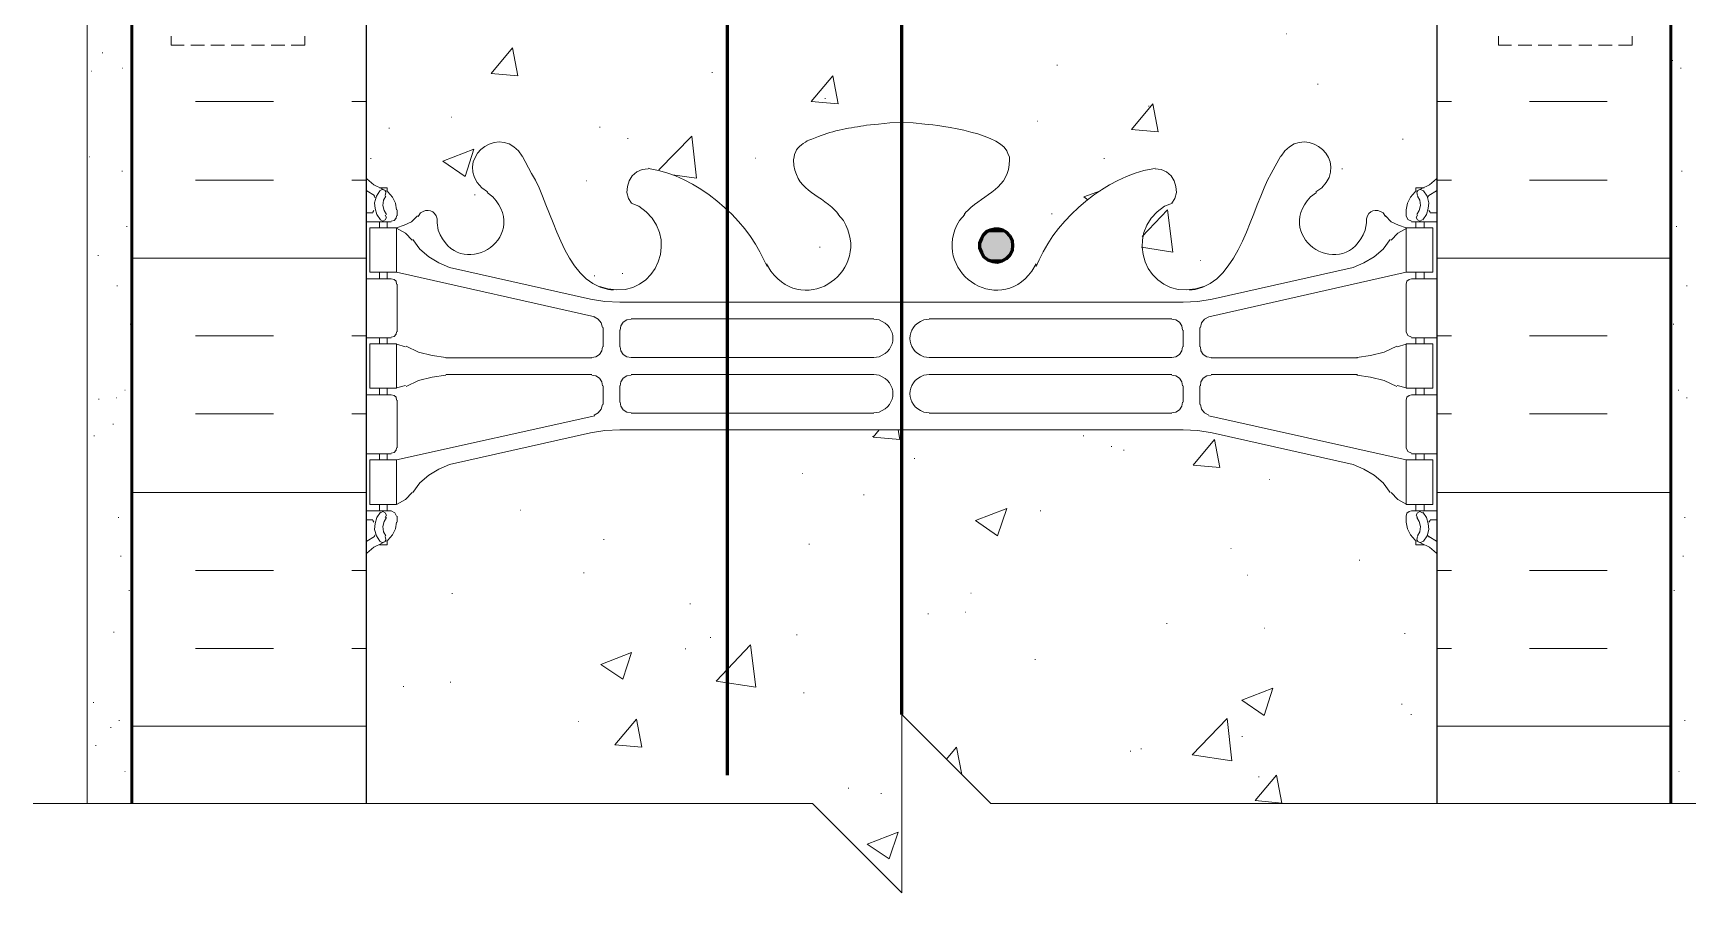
# Model space of a CAD drawing. Header units: millimetres. Extents: x 14 to 201, y 16 to 268.
# Drawn here: x 81.7 to 140.6, y 87.9 to 118.4 of the extents above; entities that cross this region are included whole.
import ezdxf

# ---------------------------------------------------------------- set-up
doc = ezdxf.new("R2010")
doc.units = ezdxf.units.MM
doc.header["$MEASUREMENT"] = 0
doc.layers.get('0').update_dxf_attribs({"linetype": 'CONTINUOUS'})

msp = doc.modelspace()

# ---------------------------------------------------------------- hatches: boundary and pattern name
at = {"true_color": 0x000007}
for points in [[(115.549, 111.294), (116.501, 111.188), (115.485, 111.188)], [(115.633, 111.358), (116.438, 111.294), (115.549, 111.294)], [(115.549, 111.294), (116.438, 111.294), (116.501, 111.188)], [(115.739, 111.421), (116.353, 111.358), (115.633, 111.358)], [(115.633, 111.358), (116.353, 111.358), (116.438, 111.294)], [(115.824, 111.464), (116.268, 111.421), (115.739, 111.421)], [(115.739, 111.421), (116.268, 111.421), (116.353, 111.358)], [(115.93, 111.485), (116.163, 111.464), (115.824, 111.464)], [(115.824, 111.464), (116.163, 111.464), (116.268, 111.421)], [(115.93, 111.485), (116.057, 111.485), (116.163, 111.464)], [(115.443, 111.104), (116.586, 110.998), (115.401, 110.998)], [(115.401, 110.998), (116.586, 110.892), (115.401, 110.892)], [(115.401, 110.998), (116.586, 110.998), (116.586, 110.892)], [(115.401, 110.892), (116.586, 110.765), (115.401, 110.765)], [(115.401, 110.892), (116.586, 110.892), (116.586, 110.765)], [(115.401, 110.765), (116.544, 110.659), (115.443, 110.659)], [(115.401, 110.765), (116.586, 110.765), (116.544, 110.659)], [(115.485, 111.188), (116.544, 111.104), (115.443, 111.104)], [(115.443, 111.104), (116.544, 111.104), (116.586, 110.998)], [(115.485, 111.188), (116.501, 111.188), (116.544, 111.104)], [(115.443, 110.659), (116.501, 110.575), (115.485, 110.575)], [(115.443, 110.659), (116.544, 110.659), (116.501, 110.575)], [(115.485, 110.575), (116.438, 110.49), (115.549, 110.49)], [(115.485, 110.575), (116.501, 110.575), (116.438, 110.49)], [(115.549, 110.49), (116.353, 110.405), (115.633, 110.405)], [(115.549, 110.49), (116.438, 110.49), (116.353, 110.405)], [(115.633, 110.405), (116.268, 110.342), (115.739, 110.342)], [(115.633, 110.405), (116.353, 110.405), (116.268, 110.342)], [(115.739, 110.342), (116.163, 110.321), (115.824, 110.321)], [(115.739, 110.342), (116.268, 110.342), (116.163, 110.321)], [(115.824, 110.321), (116.057, 110.299), (115.93, 110.299)], [(115.824, 110.321), (116.163, 110.321), (116.057, 110.299)]]:
    msp.add_hatch(color=0, dxfattribs=at).paths.add_polyline_path(points)

# ---------------------------------------------------------------- linework, layer by layer
at = {"color": 0, "linetype": 'Continuous', "lineweight": 60, "true_color": 0x000007}
for p, q in [((106.426, 92.054), (106.426, 228.685)), ((112.628, 94.213), (112.628, 144.272))]:
    msp.add_line(p, q, dxfattribs=at)
at = {"color": 0, "linetype": 'Continuous', "lineweight": 15, "true_color": 0x000007}
for p, q in [((83.651, 149.775), (83.651, 91.038)), ((87.821, 118.025), (87.334, 118.025)), ((88.54, 118.025), (88.053, 118.025)), ((89.239, 118.025), (88.773, 118.025)), ((89.958, 118.025), (89.493, 118.025)), ((90.678, 118.025), (90.191, 118.025)), ((135.043, 118.025), (134.557, 118.025)), ((135.763, 118.025), (135.276, 118.025)), ((136.462, 118.025), (135.996, 118.025)), ((137.181, 118.025), (136.716, 118.025)), ((137.901, 118.025), (137.414, 118.025)), ((99.123, 114.067), (98.996, 114.258)), ((126.259, 114.258), (126.132, 114.067)), ((99.123, 114.088), (99.462, 113.453)), ((103.611, 113.644), (103.674, 113.623)), ((121.645, 113.644), (121.56, 113.623)), ((126.111, 114.088), (125.772, 113.453)), ((93.599, 112.839), (93.874, 112.67)), ((93.895, 112.586), (93.853, 112.67)), ((97.684, 112.945), (97.896, 112.797)), ((98.086, 112.628), (97.875, 112.776)), ((127.381, 112.776), (127.169, 112.628)), ((127.36, 112.797), (127.571, 112.945)), ((131.381, 112.67), (131.339, 112.586)), ((131.381, 112.67), (131.657, 112.839)), ((93.578, 112.056), (93.811, 112.056)), ((93.811, 112.077), (93.853, 112.141)), ((94.679, 112.162), (94.679, 111.95)), ((95.504, 112.056), (95.419, 111.929)), ((103.272, 112.289), (102.997, 112.395)), ((110.553, 111.781), (110.363, 111.993)), ((114.871, 111.993), (114.681, 111.781)), ((122.259, 112.395), (121.983, 112.289)), ((129.836, 111.929), (129.752, 112.056)), ((130.577, 112.162), (130.577, 111.95)), ((131.381, 112.141), (131.424, 112.077)), ((131.678, 112.056), (131.424, 112.056)), ((93.578, 111.739), (94.467, 111.739)), ((94.043, 111.739), (94.043, 111.527)), ((94.319, 111.739), (94.319, 111.527)), ((96.097, 111.696), (96.097, 111.845)), ((96.097, 111.696), (96.139, 111.442)), ((129.117, 111.442), (129.159, 111.696)), ((129.159, 111.845), (129.159, 111.696)), ((131.678, 111.739), (130.768, 111.739)), ((130.916, 111.739), (130.916, 111.527)), ((131.212, 111.739), (131.212, 111.527)), ((101.558, 108.987), (96.541, 110.109)), ((107.717, 110.384), (107.844, 110.151)), ((107.823, 110.236), (107.971, 109.982)), ((117.263, 109.982), (117.411, 110.236)), ((117.517, 110.384), (117.411, 110.151)), ((123.677, 108.987), (128.693, 110.109)), ((93.578, 109.707), (94.467, 109.707)), ((94.043, 109.94), (94.043, 109.707)), ((94.319, 109.94), (94.319, 109.707)), ((101.706, 108.352), (94.657, 109.94)), ((94.679, 109.516), (94.679, 107.823)), ((123.55, 108.352), (130.577, 109.94)), ((130.577, 109.516), (130.577, 107.823)), ((131.678, 109.707), (130.768, 109.707)), ((130.916, 109.94), (130.916, 109.707)), ((131.212, 109.94), (131.212, 109.707)), ((101.875, 109.432), (102.172, 109.347)), ((102.193, 109.326), (102.362, 109.305)), ((123.063, 109.326), (122.873, 109.305)), ((123.084, 109.347), (123.38, 109.432)), ((102.595, 108.881), (109.453, 108.881)), ((112.628, 108.881), (102.595, 108.881)), ((112.628, 108.881), (122.64, 108.881)), ((122.64, 108.881), (115.803, 108.881)), ((102.002, 107.294), (102.002, 107.971)), ((102.595, 107.294), (102.595, 107.886)), ((102.595, 107.315), (102.595, 107.865)), ((102.997, 108.289), (111.633, 108.289)), ((111.823, 108.246), (111.633, 108.267)), ((113.601, 108.267), (113.411, 108.246)), ((122.237, 108.289), (113.601, 108.289)), ((122.64, 107.294), (122.64, 107.886)), ((122.64, 107.315), (122.64, 107.865)), ((123.232, 107.294), (123.232, 107.971)), ((93.578, 107.611), (94.467, 107.611)), ((94.043, 107.611), (94.043, 107.4)), ((94.319, 107.611), (94.319, 107.4)), ((94.975, 107.294), (94.657, 107.379)), ((130.577, 107.379), (130.26, 107.294)), ((131.678, 107.611), (130.768, 107.611)), ((130.916, 107.611), (130.916, 107.4)), ((131.212, 107.611), (131.212, 107.4)), ((101.6, 106.892), (96.414, 106.892)), ((102.997, 106.913), (111.633, 106.913)), ((111.633, 106.913), (111.823, 106.934)), ((113.411, 106.934), (113.601, 106.913)), ((122.237, 106.913), (113.601, 106.913)), ((123.634, 106.892), (128.841, 106.892)), ((101.6, 106.299), (96.414, 106.299)), ((102.997, 106.299), (111.633, 106.299)), ((111.823, 106.278), (111.633, 106.299)), ((113.601, 106.299), (113.411, 106.278)), ((122.237, 106.299), (113.601, 106.299)), ((123.634, 106.299), (128.841, 106.299)), ((93.578, 105.579), (94.467, 105.579)), ((94.043, 105.579), (94.043, 105.812)), ((94.319, 105.579), (94.319, 105.812)), ((94.657, 105.833), (94.975, 105.918)), ((94.679, 103.695), (94.679, 105.389)), ((102.002, 105.897), (102.002, 105.241)), ((123.232, 105.897), (123.232, 105.241)), ((130.26, 105.918), (130.577, 105.833)), ((130.577, 103.695), (130.577, 105.389)), ((131.678, 105.579), (130.768, 105.579)), ((130.916, 105.579), (130.916, 105.812)), ((131.212, 105.579), (131.212, 105.812)), ((101.706, 104.838), (94.657, 103.272)), ((102.997, 104.923), (111.633, 104.923)), ((111.633, 104.944), (111.823, 104.965)), ((113.411, 104.965), (113.601, 104.944)), ((122.237, 104.923), (113.601, 104.923)), ((123.55, 104.838), (130.577, 103.272)), ((101.558, 104.225), (96.541, 103.103)), ((102.595, 104.331), (109.453, 104.331)), ((112.628, 104.331), (102.595, 104.331)), ((112.628, 104.331), (122.64, 104.331)), ((122.64, 104.331), (115.803, 104.331)), ((123.677, 104.225), (128.693, 103.103)), ((93.578, 103.484), (94.467, 103.484)), ((94.043, 103.272), (94.043, 103.484)), ((94.319, 103.272), (94.319, 103.484)), ((131.678, 103.484), (130.768, 103.484)), ((130.916, 103.272), (130.916, 103.484)), ((131.212, 103.272), (131.212, 103.484)), ((93.578, 101.452), (94.467, 101.452)), ((94.043, 101.452), (94.043, 101.685)), ((94.319, 101.452), (94.319, 101.685)), ((131.678, 101.452), (130.768, 101.452)), ((130.916, 101.452), (130.916, 101.685)), ((131.212, 101.452), (131.212, 101.685)), ((93.578, 101.134), (93.811, 101.134)), ((93.853, 101.05), (93.811, 101.113)), ((94.679, 101.05), (94.679, 101.261)), ((130.577, 101.05), (130.577, 101.261)), ((131.424, 101.113), (131.381, 101.05)), ((131.678, 101.134), (131.424, 101.134)), ((93.874, 100.542), (93.599, 100.372)), ((93.853, 100.52), (93.895, 100.605)), ((131.339, 100.605), (131.381, 100.52)), ((131.657, 100.372), (131.381, 100.542))]:
    msp.add_line(p, q, dxfattribs=at)
at = {"color": 0, "linetype": 'Continuous', "lineweight": 25, "true_color": 0x000007}
for p, q in [((93.578, 119.613), (93.578, 91.038)), ((131.678, 91.038), (131.678, 119.613))]:
    msp.add_line(p, q, dxfattribs=at)
at = {"color": 0, "linetype": 'Continuous', "lineweight": 15, "true_color": 0x656565}
for p, q in [((126.301, 118.428), (126.323, 118.428)), ((84.18, 117.75), (84.201, 117.75)), ((98.023, 117.009), (98.785, 117.92)), ((98.975, 116.925), (98.785, 117.92)), ((84.9, 117.2), (84.921, 117.2)), ((85.196, 117.475), (85.217, 117.475)), ((118.152, 117.306), (118.173, 117.306)), ((140.039, 117.475), (140.06, 117.475)), ((140.335, 117.2), (140.356, 117.2)), ((83.799, 117.094), (83.82, 117.094)), ((98.023, 117.009), (98.975, 116.925)), ((105.876, 117.052), (105.897, 117.052)), ((109.41, 116.015), (110.172, 116.925)), ((110.363, 115.93), (110.172, 116.925)), ((127.423, 116.628), (127.444, 116.628)), ((87.503, 116.015), (90.276, 116.015)), ((93.07, 116.015), (93.578, 116.015)), ((109.41, 116.015), (110.363, 115.93)), ((109.897, 116.12), (109.918, 116.12)), ((132.186, 116.015), (131.678, 116.015)), ((137.731, 116.015), (134.959, 116.015)), ((96.605, 115.464), (96.626, 115.464)), ((120.798, 115.02), (121.56, 115.93)), ((121.412, 115.845), (121.433, 115.845)), ((121.751, 114.935), (121.56, 115.93)), ((94.382, 115.062), (94.403, 115.062)), ((101.875, 115.104), (101.896, 115.104)), ((117.454, 115.316), (117.475, 115.316)), ((120.798, 115.02), (121.751, 114.935)), ((96.308, 113.898), (97.409, 114.321)), ((102.87, 114.702), (102.891, 114.702)), ((103.992, 113.58), (105.156, 114.787)), ((105.325, 113.284), (105.156, 114.787)), ((130.45, 114.681), (130.471, 114.681)), ((83.714, 114.046), (83.735, 114.046)), ((93.726, 113.983), (93.747, 113.983)), ((107.421, 114.004), (107.442, 114.004)), ((119.824, 113.983), (119.846, 113.983)), ((84.878, 113.538), (84.9, 113.538)), ((87.503, 113.221), (90.276, 113.221)), ((93.07, 113.221), (93.578, 113.221)), ((101.409, 113.199), (101.431, 113.199)), ((104.479, 113.411), (105.325, 113.284)), ((128.291, 113.623), (128.312, 113.623)), ((132.186, 113.221), (131.678, 113.221)), ((137.731, 113.221), (134.959, 113.221)), ((140.377, 113.538), (140.398, 113.538)), ((97.43, 112.691), (97.451, 112.691)), ((119.105, 112.628), (119.697, 112.839)), ((119.105, 112.628), (119.253, 112.522)), ((117.962, 112.014), (117.983, 112.014)), ((121.179, 111.21), (122.089, 112.162)), ((85.048, 111.569), (85.069, 111.569)), ((140.187, 111.57), (140.208, 111.57)), ((109.707, 110.829), (109.728, 110.829)), ((84.032, 110.532), (84.053, 110.532)), ((85.238, 110.448), (93.578, 110.448)), ((123.253, 110.363), (123.275, 110.363)), ((139.996, 110.448), (131.678, 110.448)), ((101.685, 109.813), (101.706, 109.813)), ((102.679, 109.897), (102.701, 109.897)), ((84.709, 109.453), (84.73, 109.453)), ((140.547, 109.453), (140.568, 109.453)), ((85.175, 108.098), (85.196, 108.098)), ((140.081, 108.098), (140.102, 108.098)), ((87.503, 107.675), (90.276, 107.675)), ((93.07, 107.675), (93.578, 107.675)), ((132.186, 107.675), (131.678, 107.675)), ((137.731, 107.675), (134.959, 107.675)), ((84.053, 105.431), (84.074, 105.431)), ((84.688, 105.473), (84.709, 105.473)), ((84.984, 105.749), (85.005, 105.749)), ((140.25, 105.749), (140.271, 105.749)), ((140.547, 105.474), (140.568, 105.474)), ((87.503, 104.902), (90.276, 104.902)), ((93.07, 104.902), (93.578, 104.902)), ((132.186, 104.902), (131.678, 104.902)), ((137.731, 104.902), (134.959, 104.902)), ((84.561, 104.542), (84.582, 104.542)), ((111.612, 104.077), (111.823, 104.331)), ((112.564, 103.992), (112.501, 104.331)), ((83.884, 104.119), (83.905, 104.119)), ((111.591, 104.098), (111.612, 104.098)), ((111.612, 104.077), (112.564, 103.992)), ((119.084, 104.119), (119.105, 104.119)), ((120.079, 103.738), (120.1, 103.738)), ((123, 103.082), (123.761, 103.992)), ((123.952, 102.997), (123.761, 103.992)), ((113.072, 103.314), (113.094, 103.314)), ((120.523, 103.611), (120.544, 103.611)), ((122.999, 103.082), (123.952, 102.997)), ((109.093, 102.785), (109.114, 102.785)), ((125.709, 102.574), (125.73, 102.574)), ((85.238, 102.108), (93.578, 102.108)), ((111.273, 102.023), (111.294, 102.023)), ((139.996, 102.108), (131.678, 102.108)), ((99.06, 101.473), (99.081, 101.473)), ((115.252, 101.113), (116.374, 101.537)), ((116.036, 100.563), (116.374, 101.536)), ((117.56, 101.452), (117.581, 101.452)), ((84.751, 101.219), (84.773, 101.219)), ((115.252, 101.113), (116.036, 100.563)), ((140.483, 101.219), (140.504, 101.219)), ((102.023, 100.436), (102.045, 100.436)), ((109.326, 100.266), (109.347, 100.266)), ((124.333, 100.118), (124.354, 100.118)), ((84.836, 99.843), (84.857, 99.843)), ((128.905, 99.695), (128.926, 99.695)), ((140.42, 99.843), (140.441, 99.843)), ((87.503, 99.335), (90.276, 99.335)), ((93.07, 99.335), (93.578, 99.335)), ((101.304, 99.25), (101.325, 99.25)), ((124.926, 99.166), (124.947, 99.166)), ((132.186, 99.335), (131.678, 99.335)), ((137.731, 99.335), (134.959, 99.335)), ((85.132, 98.616), (85.154, 98.616)), ((96.626, 98.51), (96.647, 98.51)), ((115.083, 98.531), (115.104, 98.531)), ((140.102, 98.616), (140.123, 98.616)), ((105.093, 98.15), (105.114, 98.15)), ((113.559, 97.79), (113.58, 97.79)), ((114.893, 97.853), (114.914, 97.853)), ((122.047, 97.451), (122.068, 97.451)), ((125.518, 97.282), (125.54, 97.282)), ((84.582, 97.134), (84.603, 97.134)), ((87.503, 96.562), (90.276, 96.562)), ((93.07, 96.562), (93.578, 96.562)), ((105.812, 96.943), (105.833, 96.943)), ((106.024, 95.398), (107.252, 96.689)), ((107.442, 95.186), (107.252, 96.689)), ((108.881, 97.049), (108.903, 97.049)), ((130.514, 97.091), (130.535, 97.091)), ((132.186, 96.562), (131.678, 96.562)), ((137.731, 96.562), (134.959, 96.562)), ((101.918, 95.991), (103.018, 96.414)), ((101.918, 95.991), (102.701, 95.462)), ((102.701, 95.462), (103.018, 96.414)), ((104.923, 96.541), (104.944, 96.541)), ((117.369, 96.16), (117.39, 96.16)), ((106.024, 95.398), (107.442, 95.186)), ((94.89, 95.208), (94.911, 95.208)), ((96.562, 95.356), (96.584, 95.356)), ((109.135, 94.975), (109.157, 94.975)), ((124.735, 94.721), (125.836, 95.144)), ((125.518, 94.17), (125.836, 95.144)), ((83.862, 94.636), (83.884, 94.636)), ((124.735, 94.721), (125.518, 94.17)), ((130.408, 94.573), (130.429, 94.573)), ((130.747, 94.213), (130.768, 94.213)), ((84.476, 93.747), (84.497, 93.747)), ((84.773, 94.001), (84.794, 94.001)), ((85.238, 93.79), (93.578, 93.79)), ((101.113, 93.959), (101.134, 93.959)), ((102.426, 93.133), (103.187, 94.043)), ((103.378, 93.049), (103.187, 94.043)), ((122.957, 92.773), (124.206, 94.065)), ((124.375, 92.562), (124.206, 94.065)), ((139.996, 93.79), (131.678, 93.79)), ((140.483, 94.001), (140.504, 94.001)), ((83.947, 93.112), (83.968, 93.112)), ((102.425, 93.133), (103.378, 93.049)), ((114.215, 92.604), (114.575, 93.049)), ((114.766, 92.075), (114.575, 93.049)), ((124.735, 93.43), (124.756, 93.43)), ((120.756, 92.9), (120.777, 92.9)), ((121.137, 92.985), (121.158, 92.985)), ((122.957, 92.773), (124.375, 92.562)), ((84.984, 92.181), (85.005, 92.181)), ((125.201, 91.144), (125.963, 92.054)), ((125.328, 91.99), (125.349, 91.99)), ((126.153, 91.059), (125.963, 92.054)), ((140.271, 92.181), (140.293, 92.181)), ((110.723, 91.588), (110.744, 91.588)), ((111.887, 91.398), (111.908, 91.398)), ((125.201, 91.144), (126.153, 91.059)), ((111.4, 89.599), (112.501, 90.022)), ((111.4, 89.598), (112.183, 89.069)), ((112.183, 89.069), (112.501, 90.022))]:
    msp.add_line(p, q, dxfattribs=at)
at = {"color": 0, "linetype": 'Continuous', "lineweight": 53, "true_color": 0x000007}
for points in [[(85.238, 91.038), (85.238, 119.613), (86.635, 119.613), (86.635, 121.2), (91.398, 121.2), (91.398, 119.613), (93.578, 119.613)], [(139.996, 91.038), (139.996, 119.613), (138.62, 119.613), (138.62, 121.2), (133.858, 121.2), (133.858, 119.613), (131.678, 119.613)]]:
    msp.add_lwpolyline(points, dxfattribs=at)
at = {"color": 0, "linetype": 'Continuous', "lineweight": 15, "true_color": 0x000007}
for points in [[(87.101, 118.025), (86.635, 118.025), (86.635, 118.343)], [(91.398, 118.343), (91.398, 118.025), (90.911, 118.025)], [(134.324, 118.025), (133.858, 118.025), (133.858, 118.343)], [(138.62, 118.343), (138.62, 118.025), (138.134, 118.025)], [(111.379, 115.168), (111.802, 115.21), (112.204, 115.252), (112.628, 115.274)], [(113.453, 115.21), (113.03, 115.252), (112.628, 115.274)], [(108.776, 113.94), (108.797, 114.046), (108.818, 114.131), (108.86, 114.236)], [(109.326, 114.639), (109.432, 114.681), (109.665, 114.766)], [(116.459, 113.94), (116.459, 114.046), (116.417, 114.131)], [(93.599, 113.263), (93.853, 113.051), (94.149, 112.903)], [(103.611, 113.623), (103.399, 113.601), (103.209, 113.517), (103.039, 113.369), (102.933, 113.199), (102.87, 112.988), (102.849, 112.776), (102.912, 112.564), (103.018, 112.395)], [(122.237, 112.395), (122.343, 112.564), (122.407, 112.776), (122.386, 112.988), (122.322, 113.199), (122.216, 113.369), (122.047, 113.517), (121.856, 113.601), (121.645, 113.623)], [(131.106, 112.903), (131.403, 113.051), (131.657, 113.263)], [(94.065, 112.839), (93.938, 112.649), (93.874, 112.416), (93.895, 112.204), (93.959, 111.993), (94.086, 111.802)], [(94.043, 112.945), (94.319, 112.945), (94.319, 112.818)], [(94.255, 112.67), (94.276, 112.776), (94.234, 112.861), (94.149, 112.882), (94.043, 112.839)], [(94.657, 112.162), (94.615, 112.395), (94.509, 112.607), (94.34, 112.797), (94.128, 112.903)], [(94.276, 112.649), (94.192, 112.501), (94.171, 112.31), (94.213, 112.141), (94.298, 111.993)], [(131.106, 112.903), (130.895, 112.797), (130.725, 112.607), (130.62, 112.395), (130.577, 112.162)], [(131.212, 112.945), (130.916, 112.945), (130.916, 112.818)], [(131.191, 112.839), (131.085, 112.882), (131.001, 112.861), (130.958, 112.776), (130.979, 112.67)], [(130.958, 111.993), (131.043, 112.141), (131.085, 112.31), (131.064, 112.501), (130.979, 112.649)], [(131.17, 111.802), (131.297, 111.993), (131.36, 112.204), (131.381, 112.416), (131.318, 112.649), (131.191, 112.839)], [(94.086, 111.802), (94.171, 111.76), (94.255, 111.802), (94.298, 111.887), (94.255, 111.972)], [(94.467, 111.76), (94.573, 111.781), (94.636, 111.866), (94.657, 111.95)], [(94.657, 111.527), (94.932, 111.612), (95.186, 111.739), (95.398, 111.95)], [(110.384, 111.993), (110.321, 112.077), (110.257, 112.141)], [(114.85, 111.993), (114.914, 112.077), (114.977, 112.141)], [(129.836, 111.95), (130.048, 111.739), (130.302, 111.612), (130.577, 111.527)], [(130.577, 111.95), (130.641, 111.823), (130.768, 111.76)], [(130.979, 111.972), (130.937, 111.887), (130.979, 111.802), (131.064, 111.76), (131.149, 111.802)], [(95.208, 111.083), (94.975, 111.337), (94.657, 111.506)], [(130.598, 111.506), (130.281, 111.337), (130.048, 111.083)], [(95.229, 111.104), (95.483, 110.765), (95.8, 110.49), (96.16, 110.278), (96.541, 110.109)], [(128.693, 110.109), (129.074, 110.278), (129.434, 110.49), (129.752, 110.765), (130.006, 111.104)], [(94.657, 109.516), (94.636, 109.622), (94.573, 109.686), (94.467, 109.707)], [(130.768, 109.707), (130.683, 109.686), (130.598, 109.622), (130.577, 109.516)], [(101.558, 108.987), (102.066, 108.903), (102.595, 108.881)], [(122.64, 108.881), (123.169, 108.903), (123.677, 108.987)], [(101.981, 107.971), (101.939, 108.14), (101.833, 108.267), (101.685, 108.352)], [(123.55, 108.352), (123.402, 108.267), (123.296, 108.14), (123.253, 107.971)], [(94.467, 107.633), (94.573, 107.654), (94.636, 107.738), (94.657, 107.823)], [(102.997, 108.267), (102.849, 108.246), (102.722, 108.162), (102.637, 108.035), (102.616, 107.886)], [(122.618, 107.886), (122.597, 108.035), (122.513, 108.162), (122.386, 108.246), (122.237, 108.267)], [(130.577, 107.823), (130.641, 107.696), (130.768, 107.633)], [(94.657, 106.595), (94.657, 107.4), (93.705, 107.4), (93.705, 106.595)], [(94.996, 107.315), (95.441, 107.103), (95.927, 106.976), (96.414, 106.913)], [(101.6, 106.913), (101.748, 106.934), (101.875, 107.019), (101.96, 107.146), (101.981, 107.294)], [(102.616, 107.294), (102.637, 107.146), (102.722, 107.019), (102.849, 106.934), (102.997, 106.913)], [(122.237, 106.913), (122.386, 106.934), (122.513, 107.019), (122.597, 107.146), (122.618, 107.294)], [(123.253, 107.294), (123.275, 107.146), (123.359, 107.019), (123.486, 106.934), (123.634, 106.913)], [(128.82, 106.913), (129.307, 106.976), (129.794, 107.103), (130.238, 107.315)], [(130.577, 106.595), (130.577, 107.4), (131.53, 107.4), (131.53, 106.595)], [(94.657, 106.595), (94.657, 105.812), (93.705, 105.812), (93.705, 106.595)], [(130.577, 106.595), (130.577, 105.812), (131.53, 105.812), (131.53, 106.595)], [(96.414, 106.278), (95.927, 106.214), (95.441, 106.087), (94.996, 105.876)], [(101.981, 105.897), (101.96, 106.045), (101.875, 106.172), (101.748, 106.257), (101.6, 106.278)], [(102.997, 106.278), (102.849, 106.257), (102.722, 106.172), (102.637, 106.045), (102.616, 105.897)], [(122.618, 105.897), (122.597, 106.045), (122.513, 106.172), (122.386, 106.257), (122.237, 106.278)], [(123.634, 106.278), (123.486, 106.257), (123.359, 106.172), (123.275, 106.045), (123.253, 105.897)], [(130.238, 105.876), (129.794, 106.087), (129.307, 106.214), (128.82, 106.278)], [(94.657, 105.389), (94.636, 105.495), (94.573, 105.558), (94.467, 105.579)], [(130.768, 105.579), (130.683, 105.558), (130.598, 105.495), (130.577, 105.389)], [(101.685, 104.86), (101.833, 104.944), (101.939, 105.071), (101.981, 105.241)], [(102.616, 105.325), (102.637, 105.177), (102.722, 105.05), (102.849, 104.965), (102.997, 104.944)], [(122.237, 104.944), (122.386, 104.965), (122.513, 105.05), (122.597, 105.177), (122.618, 105.325)], [(123.253, 105.241), (123.296, 105.071), (123.402, 104.944), (123.55, 104.86)], [(102.595, 104.331), (102.066, 104.309), (101.558, 104.225)], [(123.677, 104.225), (123.169, 104.309), (122.64, 104.331)], [(94.467, 103.505), (94.573, 103.526), (94.636, 103.611), (94.657, 103.695)], [(130.577, 103.695), (130.641, 103.569), (130.768, 103.505)], [(96.541, 103.103), (96.16, 102.933), (95.8, 102.722), (95.483, 102.447), (95.229, 102.108)], [(130.006, 102.108), (129.752, 102.447), (129.434, 102.722), (129.074, 102.933), (128.693, 103.103)], [(94.657, 101.685), (94.975, 101.854), (95.208, 102.108)], [(130.048, 102.108), (130.281, 101.854), (130.598, 101.685)], [(94.086, 101.409), (93.959, 101.219), (93.895, 101.007), (93.874, 100.796), (93.938, 100.563), (94.065, 100.372)], [(94.255, 101.219), (94.298, 101.304), (94.255, 101.388), (94.171, 101.431), (94.086, 101.388)], [(94.657, 101.261), (94.594, 101.388), (94.467, 101.452)], [(130.768, 101.452), (130.683, 101.431), (130.598, 101.367), (130.577, 101.261)], [(131.149, 101.388), (131.064, 101.431), (130.979, 101.388), (130.937, 101.304), (130.979, 101.219)], [(131.191, 100.372), (131.318, 100.563), (131.381, 100.796), (131.36, 101.007), (131.297, 101.219), (131.17, 101.409)], [(94.128, 100.309), (94.34, 100.415), (94.509, 100.605), (94.615, 100.817), (94.657, 101.05)], [(94.298, 101.219), (94.213, 101.071), (94.171, 100.901), (94.192, 100.711), (94.276, 100.563)], [(130.577, 101.05), (130.62, 100.817), (130.725, 100.605), (130.895, 100.415), (131.106, 100.309)], [(130.979, 100.563), (131.064, 100.711), (131.085, 100.901), (131.043, 101.071), (130.958, 101.219)], [(94.149, 100.309), (93.853, 100.161), (93.599, 99.949)], [(94.043, 100.245), (94.319, 100.245), (94.319, 100.394)], [(94.043, 100.372), (94.149, 100.33), (94.234, 100.351), (94.276, 100.436), (94.255, 100.542)], [(131.212, 100.245), (130.916, 100.245), (130.916, 100.394)], [(130.979, 100.542), (130.958, 100.436), (131.001, 100.351), (131.085, 100.33), (131.191, 100.372)], [(131.657, 99.949), (131.403, 100.161), (131.106, 100.309)], [(81.725, 91.038), (109.453, 91.038), (112.628, 87.863), (112.628, 94.213)], [(144.759, 91.038), (115.803, 91.038), (112.628, 94.213)]]:
    msp.add_lwpolyline(points, dxfattribs=at)
at = {"color": 0, "linetype": 'Continuous', "lineweight": 15, "true_color": 0x656565}
for points in [[(96.308, 113.898), (97.091, 113.348), (97.409, 114.321)], [(122.089, 112.162), (122.28, 110.659), (121.158, 110.829)]]:
    msp.add_lwpolyline(points, dxfattribs=at)
at = {"color": 0, "linetype": 'Continuous', "lineweight": 15, "true_color": 0x000007}
for points in [[(93.705, 109.94), (94.657, 109.94), (94.657, 111.527), (93.705, 111.527)], [(131.53, 109.94), (130.577, 109.94), (130.577, 111.527), (131.53, 111.527)], [(102.595, 105.897), (102.595, 105.325)], [(122.64, 105.897), (122.64, 105.325)], [(93.705, 103.272), (94.657, 103.272), (94.657, 101.685), (93.705, 101.685)], [(131.53, 103.272), (130.577, 103.272), (130.577, 101.685), (131.53, 101.685)]]:
    msp.add_lwpolyline(points, close=True, dxfattribs=at)
at = {"color": 0, "linetype": 'Continuous', "lineweight": 60, "true_color": 0x000007}
for points in [[(115.464, 111.146), (115.401, 110.977), (115.401, 110.807), (115.464, 110.638), (115.549, 110.49), (115.697, 110.384), (115.866, 110.321), (116.036, 110.299), (116.205, 110.342), (116.353, 110.426), (116.48, 110.553), (116.565, 110.723), (116.586, 110.892)], [(116.586, 110.892), (116.565, 111.061), (116.48, 111.231)]]:
    msp.add_lwpolyline(points, dxfattribs=at)
at = {"color": 0, "linetype": 'Continuous', "lineweight": 15, "true_color": 0x000007}
for points in [[(98.996, 114.258), (98.165, 115.177), (96.701, 113.913), (97.684, 112.945)], [(109.665, 114.766), (110.181, 114.982), (110.827, 115.086), (111.379, 115.168)], [(116.417, 114.131), (116.283, 114.869), (113.999, 115.165), (113.453, 115.21)], [(127.571, 112.945), (128.555, 113.913), (127.091, 115.177), (126.259, 114.258)], [(108.86, 114.236), (108.907, 114.385), (109.183, 114.584), (109.326, 114.639)], [(110.257, 112.141), (109.64, 112.779), (108.834, 112.833), (108.776, 113.94)], [(114.977, 112.141), (115.57, 112.728), (116.487, 112.939), (116.459, 113.94)], [(99.462, 113.453), (100.199, 112.253), (100.569, 109.616), (102.193, 109.326)], [(103.674, 113.623), (105.258, 113.397), (107.093, 111.879), (107.717, 110.384)], [(121.56, 113.623), (119.888, 113.332), (118.225, 111.927), (117.517, 110.384)], [(125.772, 113.453), (125.079, 112.256), (124.636, 109.614), (123.063, 109.326)], [(96.139, 111.442), (96.851, 109.536), (99.449, 111.117), (98.086, 112.628)], [(127.169, 112.628), (125.806, 111.117), (128.404, 109.536), (129.117, 111.442)], [(96.097, 111.845), (96.019, 112.15), (95.754, 112.22), (95.504, 112.056)], [(102.172, 109.347), (103.925, 109), (104.84, 111.294), (103.272, 112.289)], [(121.983, 112.289), (120.416, 111.294), (121.331, 109), (123.084, 109.347)], [(129.752, 112.056), (129.502, 112.22), (129.237, 112.15), (129.159, 111.845)], [(107.971, 109.982), (109.207, 108.311), (111.614, 110.021), (110.553, 111.781)], [(114.681, 111.781), (113.62, 110.021), (116.028, 108.311), (117.263, 109.982)], [(111.823, 106.934), (112.478, 107.182), (112.478, 107.998), (111.823, 108.246)], [(113.411, 108.246), (112.757, 107.998), (112.757, 107.182), (113.411, 106.934)], [(111.823, 104.965), (112.478, 105.214), (112.478, 106.029), (111.823, 106.278)], [(113.411, 106.278), (112.757, 106.029), (112.757, 105.214), (113.411, 104.965)]]:
    msp.add_open_spline(points, degree=3, dxfattribs=at)
at = {"color": 0, "linetype": 'Continuous', "lineweight": 60, "true_color": 0x000007}
msp.add_open_spline([(116.48, 111.231), (116.21, 111.615), (115.617, 111.53), (115.464, 111.146)], degree=3, dxfattribs=at)

doc.saveas('drawing.dxf')
